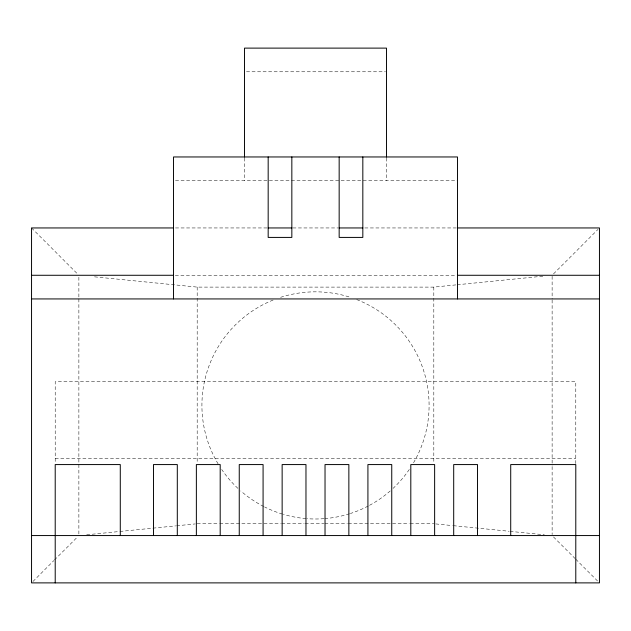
<?xml version="1.0" encoding="UTF-8"?>
<svg xmlns="http://www.w3.org/2000/svg" width="631" height="631" viewBox="0 0 631 631"><rect width="100%" height="100%" fill="white"/><g stroke="black" fill="none" stroke-linecap="round" stroke-linejoin="round"><path stroke-width="0.47" stroke-dasharray="3.15 2.37" d="M32.938 581.498L53.824 560.612M54.518 559.918L77.487 536.949M553.513 273.886L598.062 229.337M94.516 276.835L197.188 287.105L433.812 287.105L456.3 284.857M457.278 284.755L544.301 276.055M86.699 534.78L118.967 531.554M119.945 531.452L175.678 525.883M176.656 525.781L195.231 523.927M246.484 71.776L385.502 71.776M175.497 180.624L457.475 180.624M175.497 227.949L267.189 227.949M292.823 227.949L338.177 227.949M364.797 227.949L456.489 227.949M175.3 275.274L456.686 275.274M55.212 458.658L575.787 458.658M197.188 523.73L218.791 523.73M219.769 523.73L280.645 523.73M281.623 523.73L304.205 523.73M305.191 523.73L323.845 523.73M324.831 523.73L347.413 523.73M348.391 523.73L409.267 523.73M410.245 523.73L433.812 523.73M435.769 523.927L452.388 525.591M453.366 525.686L509.099 531.263M510.077 531.357L544.301 534.78M553.513 536.949L575.093 558.53M575.787 559.224L598.756 582.192M31.55 227.949L78.181 274.58M575.787 463.588L575.787 381.755L55.212 381.755L55.212 463.596M552.125 276.26L552.125 298.936M552.125 299.922L552.125 465.56M552.125 466.546L552.125 534.575M433.812 287.105L433.812 463.588M386.487 158.073L386.487 180.624M244.512 158.073L244.512 180.624M197.188 287.105L197.188 463.588M78.875 277.246L78.875 297.95M78.875 298.936L78.875 463.588M78.875 464.574L78.875 534.575M356.728 299.583A113.58 113.58 0 0 1 412.903 463.848M409.282 469.488A113.58 113.58 0 0 1 393.074 488.378M390.234 490.95A113.58 113.58 0 0 1 368.961 505.628M368.118 506.078A113.58 113.58 0 0 1 350.386 513.508M349.471 513.8A113.58 113.58 0 0 1 325.052 518.595M324.097 518.674A113.58 113.58 0 0 1 306.903 518.674M305.948 518.595A113.58 113.58 0 0 1 283.358 514.352M282.443 514.084A113.58 113.58 0 0 1 264.594 506.953M263.734 506.519A113.58 113.58 0 0 1 240.766 490.95M237.926 488.378A113.58 113.58 0 0 1 221.718 469.488M218.097 463.848A113.58 113.58 0 0 1 274.272 299.583M280.614 297.327A113.58 113.58 0 0 1 350.386 297.327"/><path stroke-width="0.95" d="M173.525 227.949L31.55 227.949L31.55 582.886L599.45 582.886L599.45 227.949L457.475 227.949M268.175 227.949L291.837 227.949M339.162 227.949L362.825 227.949M31.55 275.274L173.525 275.274M457.475 275.274L599.45 275.274M31.55 298.936L599.45 298.936M31.55 535.561L599.45 535.561M575.787 582.886L575.787 464.574L510.716 464.574L510.716 535.561M477.525 535.561L477.525 464.574L453.697 464.574L453.697 535.561M457.475 298.936L457.475 156.961L173.525 156.961L173.525 298.936M434.633 535.561L434.633 464.574L410.805 464.574L410.805 535.561M391.748 535.561L391.748 464.574L367.92 464.574L367.92 535.561M386.487 157.087L386.487 48.114L244.512 48.114L244.512 157.087M362.825 156.961L362.825 237.414L339.162 237.414L339.162 156.961M348.856 535.561L348.856 464.574L325.028 464.574L325.028 535.561M305.972 535.561L305.972 464.574L282.144 464.574L282.144 535.561M291.837 156.961L291.837 237.414L268.175 237.414L268.175 156.961M263.08 535.561L263.08 464.574L239.252 464.574L239.252 535.561M220.195 535.561L220.195 464.574L196.367 464.574L196.367 535.561M177.303 535.561L177.303 464.574L153.475 464.574L153.475 535.561M120.284 535.561L120.284 464.574L55.212 464.574L55.212 582.886"/></g></svg>
